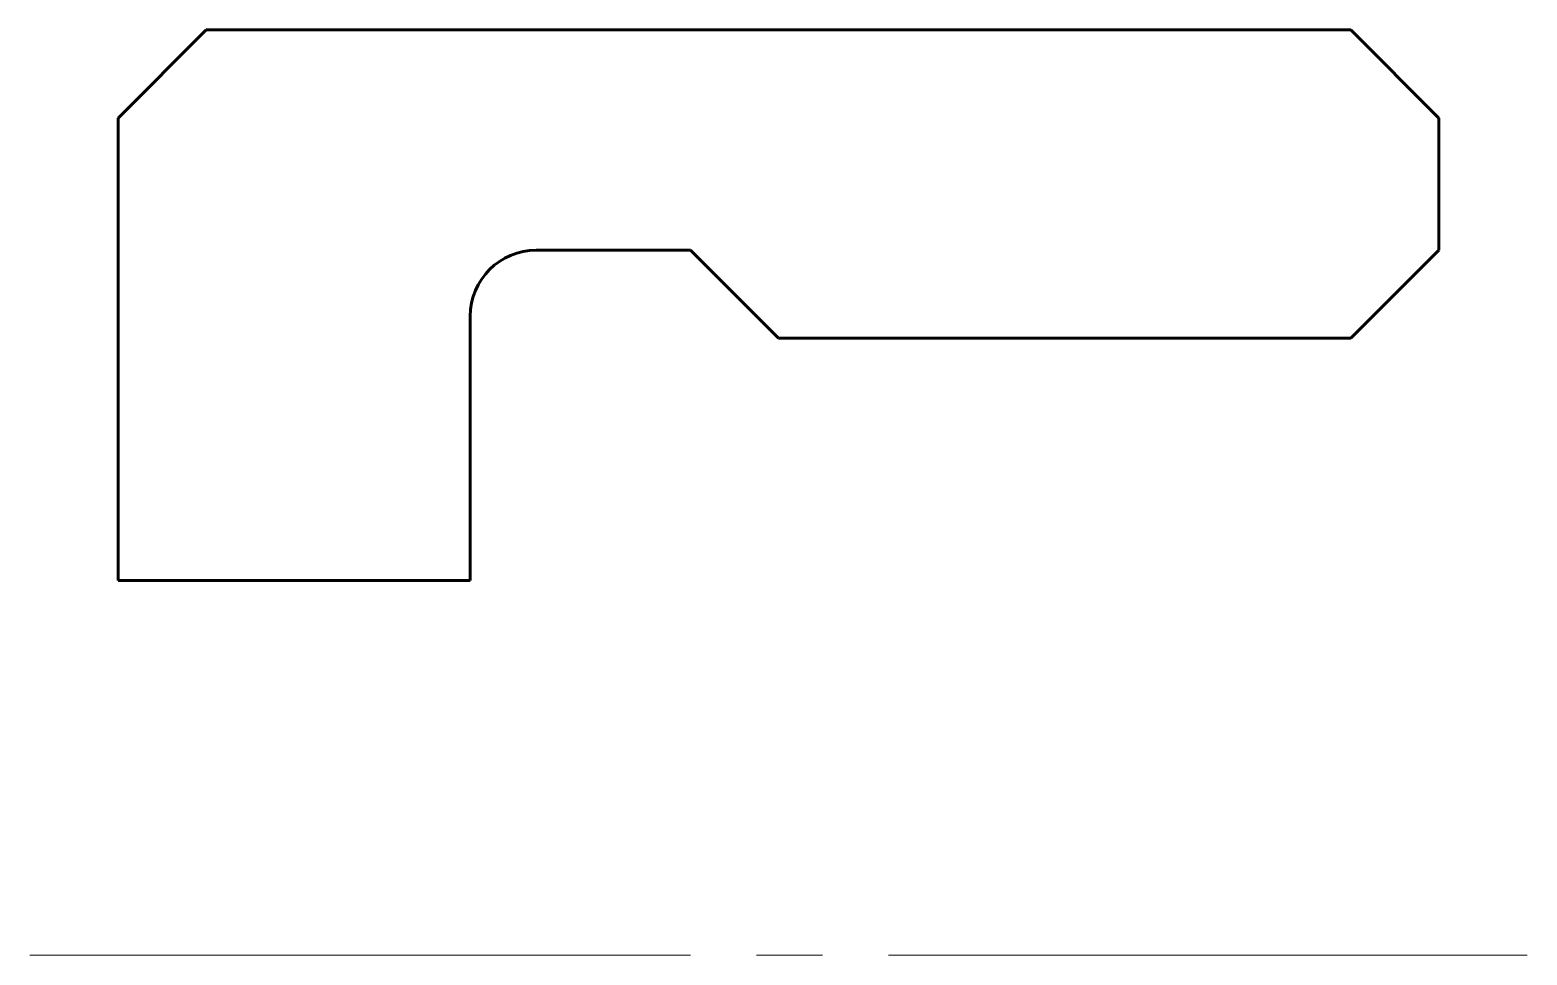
# Model space of a CAD drawing. Header units: millimetres. Extents: x -2 to 32, y 0 to 21.
import ezdxf

# ---------------------------------------------------------------- set-up
doc = ezdxf.new("R2010")
doc.units = ezdxf.units.MM
doc.linetypes.add('K5LT_AXLED', pattern=[19.5, 15, -1.5, 1.5, -1.5])
doc.linetypes.add('K5LT_BASIC', pattern=[0])

msp = doc.modelspace()

# ---------------------------------------------------------------- linework, layer by layer
at = {"color": 150, "linetype": 'K5LT_BASIC', "lineweight": 60, "true_color": 0x0080ff}
for p, q in [((0, 19), (2, 21)), ((2, 21), (28, 21)), ((28, 21), (30, 19)), ((30, 19), (28, 21)), ((0, 8.5), (0, 19)), ((30, 16), (30, 19)), ((9.5, 16), (13, 16)), ((13, 16), (15, 14)), ((28, 14), (30, 16)), ((8, 8.5), (8, 14.5)), ((15, 14), (28, 14)), ((0, 8.5), (8, 8.5))]:
    msp.add_line(p, q, dxfattribs=at)
at = {"color": 30, "linetype": 'K5LT_AXLED', "lineweight": 18, "true_color": 0xff8000}
msp.add_line((-2, 0), (32, 0), dxfattribs=at)
at = {"color": 150, "linetype": 'K5LT_BASIC', "lineweight": 60, "true_color": 0x0080ff}
msp.add_arc((9.5, 14.5), 1.5, 90, 180, dxfattribs=at)

doc.saveas('drawing.dxf')
